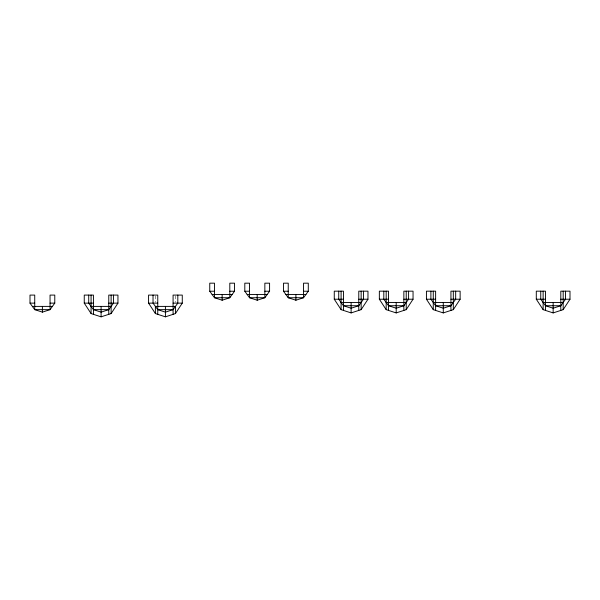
<?xml version="1.0" encoding="UTF-8"?>
<svg xmlns="http://www.w3.org/2000/svg" width="600" height="600" viewBox="0 0 600 600"><rect width="100%" height="100%" fill="white"/><g stroke="black" fill="none" stroke-linecap="round" stroke-linejoin="round"><path stroke-width="0.45" stroke-dasharray="3 2.25" d="M175.44 295.98L175.44 302.243M155.392 295.98L155.392 302.243"/><path stroke-width="0.9" d="M93.442 314.34L93.442 295.087L84.255 295.087L84.255 303.135L91.08 313.575L101.1 316.83L111.127 313.575L117.953 303.135L117.953 295.087L108.765 295.087L108.765 314.34M157.762 314.34L157.762 295.087L148.567 295.087L148.567 303.135L155.392 313.575L165.42 316.83L175.44 313.575L182.273 303.135L182.273 295.087L173.078 295.087L173.078 314.34M343.462 310.425L343.462 291.165L334.267 291.165L334.267 299.22L341.093 309.653L351.12 312.915L361.14 309.653L367.972 299.22L367.972 291.165L358.778 291.165L358.778 310.425M388.537 310.425L388.537 291.165L379.35 291.165L379.35 299.22L386.175 309.653L396.195 312.915L406.222 309.653L413.048 299.22L413.048 291.165L403.853 291.165L403.853 310.425M435.623 310.425L435.623 291.165L426.435 291.165L426.435 299.22L433.26 309.653L443.28 312.915L453.308 309.653L460.132 299.22L460.132 291.165L450.938 291.165L450.938 310.425M545.49 310.425L545.49 291.165L536.295 291.165L536.295 299.22L543.127 309.653L553.148 312.915L563.175 309.653L570 299.22L570 291.165L560.805 291.165L560.805 310.425M54.78 303.135L50.047 309.653L42.39 312.142L34.733 309.653L30 303.135L30 295.087L34.733 295.087L34.733 309.653L50.047 309.653L50.047 295.087L54.78 295.087L54.78 303.135L50.047 303.135M88.71 295.087L88.71 303.135L93.442 309.653L101.1 312.142L108.765 309.653L113.498 303.135L113.498 295.087M153.03 295.087L153.03 303.135L157.762 309.653L165.42 312.142L173.078 309.653L177.81 303.135L177.81 295.087M234.532 291.225L229.8 297.735L222.142 300.225L214.485 297.735L209.752 291.225L209.752 283.17L214.485 283.17L214.485 297.735L229.8 297.735L229.8 283.17L234.532 283.17L234.532 291.225L229.8 291.225M269.58 291.225L264.847 297.735L257.19 300.225L249.532 297.735L244.8 291.225L244.8 283.17L249.532 283.17L249.532 297.735L264.847 297.735L264.847 283.17L269.58 283.17L269.58 291.225L264.847 291.225M308.288 291.225L303.555 297.735L295.897 300.225L288.24 297.735L283.507 291.225L283.507 283.17L288.24 283.17L288.24 297.735L303.555 297.735L303.555 283.17L308.288 283.17L308.288 291.225L303.555 291.225M338.73 291.165L338.73 299.22L343.462 305.73L351.12 308.22L358.778 305.73L363.51 299.22L363.51 291.165M383.805 291.165L383.805 299.22L388.537 305.73L396.195 308.22L403.853 305.73L408.585 299.22L408.585 291.165M430.89 291.165L430.89 299.22L435.623 305.73L443.28 308.22L450.938 305.73L455.67 299.22L455.67 291.165M540.757 291.165L540.757 299.22L545.49 305.73L553.148 308.22L560.805 305.73L565.537 299.22L565.537 291.165M209.752 291.225L214.485 291.225M244.8 291.225L249.532 291.225M283.507 291.225L288.24 291.225M212.115 294.48L232.163 294.48M247.17 294.48L267.218 294.48M285.87 294.48L305.925 294.48M334.267 299.22L343.462 299.22M358.778 299.22L367.972 299.22M379.35 299.22L388.537 299.22M403.853 299.22L413.048 299.22M426.435 299.22L435.623 299.22M450.938 299.22L460.132 299.22M536.295 299.22L545.49 299.22M560.805 299.22L570 299.22M341.093 302.475L361.14 302.475M386.175 302.475L406.222 302.475M433.26 302.475L453.308 302.475M543.127 302.475L563.175 302.475M30 303.135L34.733 303.135M84.255 303.135L93.442 303.135M108.765 303.135L117.953 303.135M148.567 303.135L157.762 303.135M173.078 303.135L182.273 303.135M343.462 305.73L358.778 305.73M388.537 305.73L403.853 305.73M435.623 305.73L450.938 305.73M545.49 305.73L560.805 305.73M32.37 306.397L52.418 306.397M91.08 306.397L111.127 306.397M93.442 309.653L108.765 309.653M157.762 309.653L173.078 309.653M563.175 291.165L563.175 309.653M553.148 302.475L553.148 312.915M543.127 291.165L543.127 309.653M453.308 291.165L453.308 309.653M443.28 302.475L443.28 312.915M433.26 291.165L433.26 309.653M406.222 291.165L406.222 309.653M396.195 302.475L396.195 312.915M386.175 291.165L386.175 309.653M361.14 291.165L361.14 309.653M351.12 302.475L351.12 312.915M341.093 291.165L341.093 309.653M295.897 294.48L295.897 300.225M257.19 294.48L257.19 300.225M222.142 294.48L222.142 300.225M175.44 313.575L175.44 306.397L155.392 306.397L155.392 313.575M165.42 306.397L165.42 316.83M111.127 295.087L111.127 313.575M101.1 306.397L101.1 316.83M91.08 295.087L91.08 313.575M42.39 306.397L42.39 312.142"/></g></svg>
